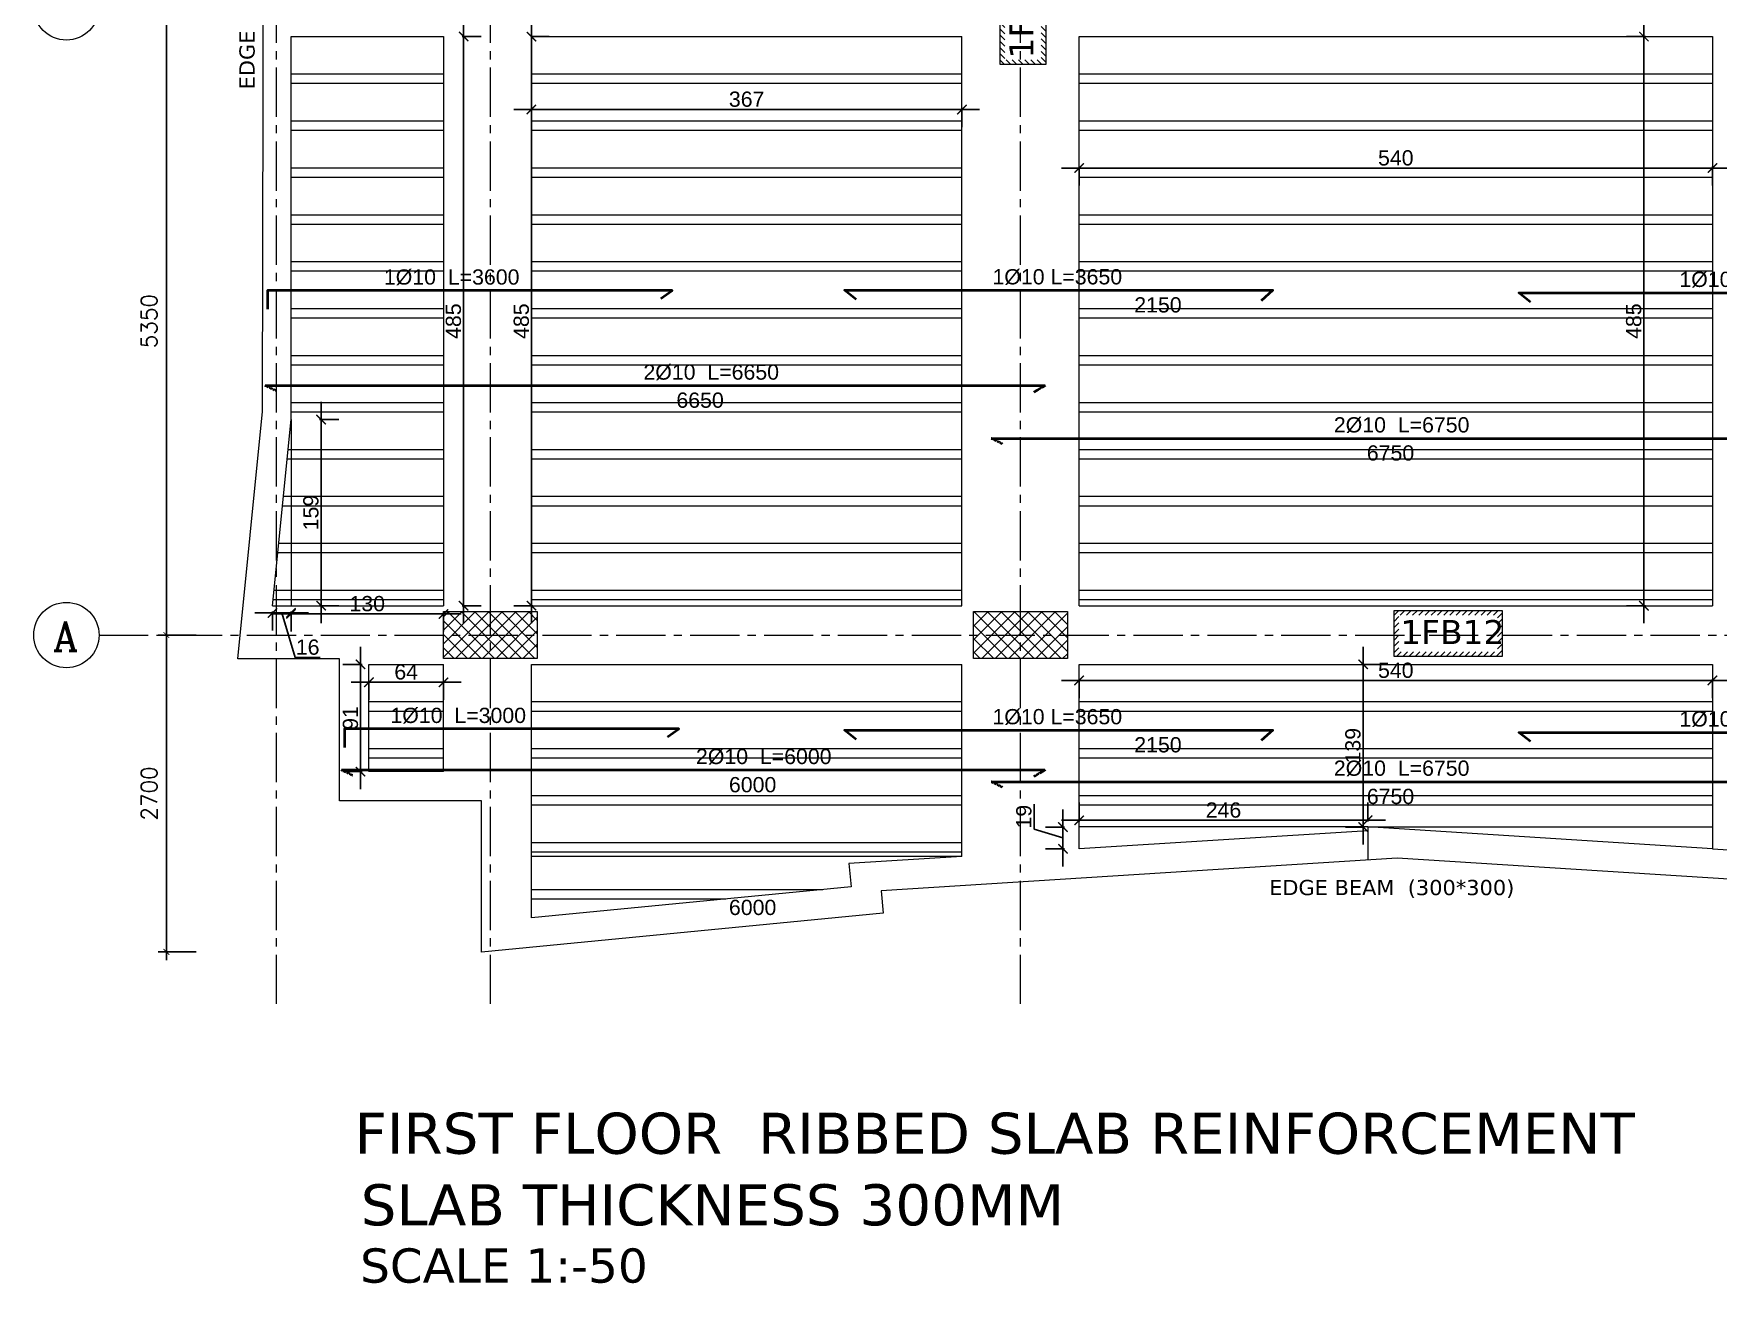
# Model space of a CAD drawing. Header units: inches. Extents: x -26151 to 62940, y -10194 to 246332.
# Drawn here: x 14487 to 15924, y 116364 to 117429 of the extents above; entities that cross this region are included whole.
import ezdxf

# ---------------------------------------------------------------- set-up
doc = ezdxf.new("R2010")
doc.units = ezdxf.units.IN
doc.header["$LTSCALE"] = 0.7
doc.header["$MEASUREMENT"] = 0
for name, pattern in [('ACAD_ISO10W100', [18, 12, -3, 0, -3]), ('CENTER2', [1.125, 0.75, -0.125, 0.125, -0.125]), ('DASHED2', [0.375, 0.25, -0.125])]:
    doc.linetypes.add(name, pattern=pattern)
doc.layers.get('0').update_dxf_attribs({"lineweight": 13})
doc.layers.get('Defpoints').update_dxf_attribs({"lineweight": 5})
for name, color, linetype, lineweight in [('axis', 254, 'ACAD_ISO10W100', 9), ('BEAM', 5, 'Continuous', 0), ('COLUMN', 4, 'Continuous', 20), ('dim', 1, 'Continuous', 25), ('hach', 9, 'Continuous', 9), ('hach 1', 254, 'Continuous', 9), ('hatch', 9, 'Continuous', 9), ('TEXT', 3, 'Continuous', 25), ('top renforcment', 7, 'Continuous', 40)]:
    doc.layers.add(name, color=color, linetype=linetype, lineweight=lineweight)
doc.styles.add('100', font='romans.shx', dxfattribs={"height": 13.5})
doc.styles.add('GENERATED_STYLE_4', font='verdanai.ttf')
doc.styles.add('romanc', font='verdana.ttf', dxfattribs={"height": 250})
doc.styles.get("Standard").update_dxf_attribs({"font": 'arial.ttf', "height": 13})
doc.dimstyles.new('abr100', dxfattribs={"dimtxt": 15, "dimasz": 5, "dimexe": 7, "dimexo": 7, "dimgap": 8, "dimtad": 1, "dimdec": 0, "dimlfac": 10, "dimzin": 4, "dimdsep": 46, "dimtxsty": '100', "dimblk": 'ARCHTICK', "dimcen": 0.09, "dimdle": 7, "dimclrd": 1, "dimclre": 8, "dimclrt": 2, "dimadec": 0, "dimazin": 1, "dimtfac": 1, "dimtdec": 0, "dimtix": 1, "dimtofl": 0, "dimtmove": 0, "dimatfit": 3, "dimldrblk": 'ARCHTICK', "dimfxl": 0, "dimtolj": 1, "dimtzin": 0, "dimlwd": -1, "dimlwe": -1, "dimarcsym": 0})
doc.dimstyles.get("Standard").update_dxf_attribs({"dimtxt": 13, "dimasz": 5, "dimexe": 0.18, "dimexo": 0.0625, "dimgap": 6, "dimtad": 1, "dimdec": 0, "dimlfac": 10, "dimzin": 0, "dimdsep": 46, "dimtxsty": 'Standard', "dimblk": 'ARCHTICK', "dimcen": 0.09, "dimse1": 1, "dimse2": 1, "dimclrd": 1, "dimclre": 7, "dimclrt": 3, "dimadec": 0, "dimazin": 0, "dimtfac": 1, "dimtdec": 0, "dimtix": 1, "dimtofl": 0, "dimtmove": 0, "dimatfit": 3, "dimldrblk": 'ARCHTICK', "dimfxl": 0, "dimtolj": 1, "dimtzin": 0, "dimarcsym": 0})
doc.dimstyles.new('STANDARD$0', dxfattribs={"dimscale": 0, "dimtxt": 50, "dimasz": 8, "dimexe": 15, "dimexo": 0.0625, "dimgap": 2, "dimtad": 1, "dimdec": 0, "dimzin": 0, "dimdsep": 46, "dimtxsty": 'Standard', "dimblk1": 'ARCHTICK', "dimblk2": 'ARCHTICK', "dimsah": 1, "dimcen": 0.09, "dimdle": 15, "dimclrd": 3, "dimclre": 3, "dimclrt": 3, "dimazin": 0, "dimtfac": 1, "dimtdec": 0, "dimtofl": 0, "dimtmove": 1, "dimatfit": 3, "dimldrblk": 'ARCHTICK', "dimfxl": 0, "dimtolj": 1, "dimtzin": 0, "dimarcsym": 0})

# ---------------------------------------------------------------- blocks, each defined once
blk = doc.blocks.new('_ArchTick')
at = {"color": 0, "linetype": 'ByBlock', "lineweight": 0, "const_width": 0.15}
blk.add_lwpolyline([(-0.5, -0.5), (0.5, 0.5)], dxfattribs=at)
blk = doc.blocks.new('*D314')
at = {"layer": 'Defpoints', "color": 0, "transparency": 16777216}
for p in [(14600.3, 116916.1), (14632.7, 116916.1), (14632.7, 116646.1)]:
    blk.add_point(p, dxfattribs=at)
at = {"layer": 'dim', "color": 8, "transparency": 16777216}
for p, q in [((14625.7, 116916.1), (14593.3, 116916.1)), ((14625.7, 116646.1), (14593.3, 116646.1))]:
    blk.add_line(p, q, dxfattribs=at)
at = {"layer": 'dim', "color": 1, "transparency": 16777216}
blk.add_line((14600.3, 116639.1), (14600.3, 116923.1), dxfattribs=at)
at = {"layer": 'dim', "color": 1, "transparency": 16777216, "xscale": 5, "yscale": 5, "zscale": 5}
for p, rotation in [((14600.3, 116916.1), 90), ((14600.3, 116646.1), 270)]:
    blk.add_blockref('_ArchTick', p, dxfattribs=dict(at, rotation=rotation))
at = {"layer": 'dim', "color": 2, "transparency": 16777216, "insert": (14585.6, 116781.1), "char_height": 13.5, "attachment_point": 5, "rotation": 90, "style": '100'}
blk.add_mtext('\\A1;2700', dxfattribs=at)
blk = doc.blocks.new('*D315')
at = {"layer": 'Defpoints', "color": 0, "transparency": 16777216}
for p in [(14600.3, 117451.1), (14617.6, 117451.1), (14632.7, 116916.1)]:
    blk.add_point(p, dxfattribs=at)
at = {"layer": 'dim', "color": 1, "transparency": 16777216}
blk.add_line((14600.3, 116909.1), (14600.3, 117458.1), dxfattribs=at)
at = {"layer": 'dim', "color": 8, "transparency": 16777216}
for p, q in [((14610.6, 117451.1), (14593.3, 117451.1)), ((14625.7, 116916.1), (14593.3, 116916.1))]:
    blk.add_line(p, q, dxfattribs=at)
at = {"layer": 'dim', "color": 1, "transparency": 16777216, "xscale": 5, "yscale": 5, "zscale": 5}
for p, rotation in [((14600.3, 117451.1), 90), ((14600.3, 116916.1), 270)]:
    blk.add_blockref('_ArchTick', p, dxfattribs=dict(at, rotation=rotation))
at = {"layer": 'dim', "color": 2, "transparency": 16777216, "insert": (14585.6, 117183.6), "char_height": 13.5, "attachment_point": 5, "rotation": 90, "style": '100'}
blk.add_mtext('\\A1;5350', dxfattribs=at)
blk = doc.blocks.new('*D397')
at = {"layer": 'Defpoints', "color": 0, "transparency": 16777216}
for p in [(14684.6, 117103.5, -19467.6), (15349.6, 117103.5, -59863), (15349.6, 117103.5)]:
    blk.add_point(p, dxfattribs=at)
at = {"layer": 'TEXT', "color": 3, "transparency": 16777216, "insert": (15055.4, 117116.2), "char_height": 13, "attachment_point": 5}
blk.add_mtext('\\A1;6650', dxfattribs=at)
blk = doc.blocks.new('*D398')
at = {"layer": 'Defpoints', "color": 0, "transparency": 16777216}
for p in [(14684.6, 117128.7), (15349.6, 117128.7, -19467.6), (15349.6, 117127)]:
    blk.add_point(p, dxfattribs=at)
at = {"layer": 'TEXT', "color": 3, "transparency": 16777216, "insert": (15064.9, 117140), "char_height": 13, "attachment_point": 5}
blk.add_mtext('\\A1;2%%C10  L=6650', dxfattribs=at)
blk = doc.blocks.new('*D399')
at = {"layer": 'Defpoints', "color": 0, "transparency": 16777216}
for p in [(15303.6, 117058.5, -19467.6), (15978.6, 117058.5, -59863), (15978.6, 117058.5)]:
    blk.add_point(p, dxfattribs=at)
at = {"layer": 'TEXT', "color": 3, "transparency": 16777216, "insert": (15644.1, 117071.2), "char_height": 13, "attachment_point": 5}
blk.add_mtext('\\A1;6750', dxfattribs=at)
blk = doc.blocks.new('*D400')
at = {"layer": 'Defpoints', "color": 0, "transparency": 16777216}
for p in [(15303.6, 117083.7), (15978.6, 117083.7, -19467.6), (15978.6, 117082)]:
    blk.add_point(p, dxfattribs=at)
at = {"layer": 'TEXT', "color": 3, "transparency": 16777216, "insert": (15653.6, 117095), "char_height": 13, "attachment_point": 5}
blk.add_mtext('\\A1;2%%C10  L=6750', dxfattribs=at)
blk = doc.blocks.new('*D403')
at = {"layer": 'Defpoints', "color": 0, "transparency": 16777216}
for p in [(15328.6, 117184.8, -26473), (15543.6, 117184.8, -40395.4), (15543.6, 117184.8)]:
    blk.add_point(p, dxfattribs=at)
at = {"layer": 'TEXT', "color": 3, "transparency": 16777216, "insert": (15445.8, 117197.4), "char_height": 13, "attachment_point": 5}
blk.add_mtext('\\A1;2150', dxfattribs=at)
blk = doc.blocks.new('*D404')
at = {"layer": 'Defpoints', "color": 0, "transparency": 16777216}
for p in [(15178.6, 117209.9), (15543.6, 117209.9), (15543.6, 117208.2)]:
    blk.add_point(p, dxfattribs=at)
at = {"layer": 'TEXT', "color": 3, "transparency": 16777216, "insert": (15360, 117221.2), "char_height": 13, "attachment_point": 5}
blk.add_mtext('\\A1;1%%C10 L=3650', dxfattribs=at)
blk = doc.blocks.new('*D406')
at = {"layer": 'Defpoints', "color": 0, "transparency": 16777216}
for p in [(15753.6, 117207.7), (16118.6, 117207.7), (16118.6, 117206)]:
    blk.add_point(p, dxfattribs=at)
at = {"layer": 'TEXT', "color": 3, "transparency": 16777216, "insert": (15945.7, 117219), "char_height": 13, "attachment_point": 5}
blk.add_mtext('\\A1;1%%C10 L=3650', dxfattribs=at)
blk = doc.blocks.new('*D407')
at = {"layer": 'Defpoints', "color": 0, "transparency": 16777216}
for p in [(14671.6, 117209.7), (14671.6, 117208), (15031.6, 117209.7, 13009.9)]:
    blk.add_point(p, dxfattribs=at)
at = {"layer": 'TEXT', "color": 3, "transparency": 16777216, "insert": (14843.6, 117221), "char_height": 13, "attachment_point": 5}
blk.add_mtext('\\A1;1%%C10  L=3600', dxfattribs=at)
blk = doc.blocks.new('*D326')
at = {"layer": 'Defpoints', "color": 0, "transparency": 16777216}
for p in [(15303.6, 116765.9, -19467.6), (15978.6, 116765.9, -59863), (15978.6, 116765.9)]:
    blk.add_point(p, dxfattribs=at)
at = {"layer": 'TEXT', "color": 3, "transparency": 16777216, "insert": (15644.1, 116778.5), "char_height": 13, "attachment_point": 5}
blk.add_mtext('\\A1;6750', dxfattribs=at)
blk = doc.blocks.new('*D327')
at = {"layer": 'Defpoints', "color": 0, "transparency": 16777216}
for p in [(15303.6, 116791.1), (15978.6, 116791.1, -19467.6), (15978.6, 116789.4)]:
    blk.add_point(p, dxfattribs=at)
at = {"layer": 'TEXT', "color": 3, "transparency": 16777216, "insert": (15653.6, 116802.4), "char_height": 13, "attachment_point": 5}
blk.add_mtext('\\A1;2%%C10  L=6750', dxfattribs=at)
blk = doc.blocks.new('*D409')
at = {"layer": 'Defpoints', "color": 0, "transparency": 16777216}
for p in [(15328.6, 116809.9, -26473), (15543.6, 116809.9, -40395.4), (15543.6, 116809.9)]:
    blk.add_point(p, dxfattribs=at)
at = {"layer": 'TEXT', "color": 3, "transparency": 16777216, "insert": (15445.8, 116822.5), "char_height": 13, "attachment_point": 5}
blk.add_mtext('\\A1;2150', dxfattribs=at)
blk = doc.blocks.new('*D410')
at = {"layer": 'Defpoints', "color": 0, "transparency": 16777216}
for p in [(15178.6, 116835), (15543.6, 116835), (15543.6, 116833.3)]:
    blk.add_point(p, dxfattribs=at)
at = {"layer": 'TEXT', "color": 3, "transparency": 16777216, "insert": (15360, 116846.3), "char_height": 13, "attachment_point": 5}
blk.add_mtext('\\A1;1%%C10 L=3650', dxfattribs=at)
blk = doc.blocks.new('*D412')
at = {"layer": 'Defpoints', "color": 0, "transparency": 16777216}
for p in [(15753.6, 116833.1), (16118.6, 116833.1), (16118.6, 116831.4)]:
    blk.add_point(p, dxfattribs=at)
at = {"layer": 'TEXT', "color": 3, "transparency": 16777216, "insert": (15945.7, 116844.4), "char_height": 13, "attachment_point": 5}
blk.add_mtext('\\A1;1%%C10 L=3650', dxfattribs=at)
blk = doc.blocks.new('*D416')
at = {"layer": 'Defpoints', "color": 0, "transparency": 16777216}
for p in [(14737.2, 116836.1), (14737.2, 116834.4), (15037.2, 116836.1, 13009.9)]:
    blk.add_point(p, dxfattribs=at)
at = {"layer": 'TEXT', "color": 3, "transparency": 16777216, "insert": (14849.2, 116847.4), "char_height": 13, "attachment_point": 5}
blk.add_mtext('\\A1;1%%C10  L=3000', dxfattribs=at)
blk = doc.blocks.new('*D417')
at = {"layer": 'Defpoints', "color": 0, "transparency": 16777216}
for p in [(14749.6, 116775.9, -19467.6), (15349.6, 116775.9, -59863), (15349.6, 116775.9)]:
    blk.add_point(p, dxfattribs=at)
at = {"layer": 'TEXT', "color": 3, "transparency": 16777216, "insert": (15100.2, 116788.5), "char_height": 13, "attachment_point": 5}
blk.add_mtext('\\A1;6000', dxfattribs=at)
blk = doc.blocks.new('*D418')
at = {"layer": 'Defpoints', "color": 0, "transparency": 16777216}
for p in [(14749.6, 116801.1), (15349.6, 116801.1, -19467.6), (15349.6, 116799.4)]:
    blk.add_point(p, dxfattribs=at)
at = {"layer": 'TEXT', "color": 3, "transparency": 16777216, "insert": (15109.7, 116812.4), "char_height": 13, "attachment_point": 5}
blk.add_mtext('\\A1;2%%C10  L=6000', dxfattribs=at)
blk = doc.blocks.new('*D2239')
at = {"layer": 'Defpoints', "color": 0, "transparency": 16777216}
for p in [(14911.6, 117426.1), (14911.6, 116941.1), (15278.6, 116941.1)]:
    blk.add_point(p, dxfattribs=at)
at = {"layer": 'hach', "color": 3, "lineweight": -2, "transparency": 16777216}
for p, q in [((14911.6, 117441.1), (14911.6, 116926.1)), ((14911.6, 117426.1), (14926.6, 117426.1)), ((14912.9, 116941.1), (14896.6, 116941.1))]:
    blk.add_line(p, q, dxfattribs=at)
at = {"layer": 'hach', "color": 3, "lineweight": -2, "transparency": 16777216, "xscale": 8, "yscale": 8, "zscale": 8}
for p, rotation in [((14911.6, 117426.1), 90), ((14911.6, 116941.1), 270)]:
    blk.add_blockref('_ArchTick', p, dxfattribs=dict(at, rotation=rotation))
at = {"layer": 'hach', "color": 3, "transparency": 16777216, "insert": (14903, 117183.6), "char_height": 13, "attachment_point": 5, "rotation": 90}
blk.add_mtext('\\A1;485', dxfattribs=at)
blk = doc.blocks.new('*D2240')
at = {"layer": 'Defpoints', "color": 0, "transparency": 16777216}
for p in [(15918.6, 117426.1), (15860.2, 116941.1), (15918.6, 116941.1)]:
    blk.add_point(p, dxfattribs=at)
at = {"layer": 'hach', "color": 3, "lineweight": -2, "transparency": 16777216}
for p, q in [((15860.2, 117441.1), (15860.2, 116926.1)), ((15861.4, 117426.1), (15845.2, 117426.1)), ((15861.4, 116941.1), (15845.2, 116941.1))]:
    blk.add_line(p, q, dxfattribs=at)
at = {"layer": 'hach', "color": 3, "lineweight": -2, "transparency": 16777216, "xscale": 8, "yscale": 8, "zscale": 8}
for p, rotation in [((15860.2, 117426.1), 90), ((15860.2, 116941.1), 270)]:
    blk.add_blockref('_ArchTick', p, dxfattribs=dict(at, rotation=rotation))
at = {"layer": 'hach', "color": 3, "transparency": 16777216, "insert": (15851.5, 117183.6), "char_height": 13, "attachment_point": 5, "rotation": 90}
blk.add_mtext('\\A1;485', dxfattribs=at)
blk = doc.blocks.new('*D2241')
at = {"layer": 'Defpoints', "color": 0, "transparency": 16777216}
for p in [(15378.6, 117426.1), (15918.6, 117426.1), (15918.6, 117314.1)]:
    blk.add_point(p, dxfattribs=at)
at = {"layer": 'hach', "color": 3, "lineweight": -2, "transparency": 16777216}
for p, q in [((15363.6, 117314.1), (15933.6, 117314.1)), ((15378.6, 117315.3), (15378.6, 117299.1)), ((15918.6, 117315.3), (15918.6, 117299.1))]:
    blk.add_line(p, q, dxfattribs=at)
at = {"layer": 'hach', "color": 3, "lineweight": -2, "transparency": 16777216, "xscale": 8, "yscale": 8, "zscale": 8, "rotation": 180}
blk.add_blockref('_ArchTick', (15378.6, 117314.1), dxfattribs=at)
at = {"layer": 'hach', "color": 3, "lineweight": -2, "transparency": 16777216, "xscale": 8, "yscale": 8, "zscale": 8}
blk.add_blockref('_ArchTick', (15918.6, 117314.1), dxfattribs=at)
at = {"layer": 'hach', "color": 3, "transparency": 16777216, "insert": (15648.6, 117322.7), "char_height": 13, "attachment_point": 5}
blk.add_mtext('\\A1;540', dxfattribs=at)
blk = doc.blocks.new('*D2267')
at = {"color": 3, "lineweight": -2, "transparency": 16777216}
for p, q in [((14675.8, 116935), (14721.6, 116935)), ((14690.8, 116936.2), (14690.8, 116920)), ((14698.7, 116935), (14710.1, 116897.1)), ((14706.6, 116936.2), (14706.6, 116920)), ((14710.1, 116897.1), (14731.5, 116897.1))]:
    blk.add_line(p, q, dxfattribs=at)
at = {"layer": 'Defpoints', "color": 0, "transparency": 16777216}
for p in [(14690.8, 116941.1), (14706.6, 116941.1), (14706.6, 116935)]:
    blk.add_point(p, dxfattribs=at)
at = {"color": 3, "lineweight": -2, "transparency": 16777216, "xscale": 8, "yscale": 8, "zscale": 8, "rotation": 180}
blk.add_blockref('_ArchTick', (14690.8, 116935), dxfattribs=at)
at = {"color": 3, "lineweight": -2, "transparency": 16777216, "xscale": 8, "yscale": 8, "zscale": 8}
blk.add_blockref('_ArchTick', (14706.6, 116935), dxfattribs=at)
at = {"color": 3, "transparency": 16777216, "insert": (14720.8, 116905.7), "char_height": 13, "attachment_point": 5}
blk.add_mtext('\\A1;16', dxfattribs=at)
blk = doc.blocks.new('*D2268')
at = {"color": 3, "lineweight": -2, "transparency": 16777216}
for p, q in [((14691.6, 116934.1), (14851.6, 116934.1)), ((14706.6, 116935.4), (14706.6, 116919.1)), ((14836.6, 116935.4), (14836.6, 116919.1))]:
    blk.add_line(p, q, dxfattribs=at)
at = {"layer": 'Defpoints', "color": 0, "transparency": 16777216}
for p in [(14706.6, 116941.1), (14836.6, 116941.1), (14836.6, 116934.1)]:
    blk.add_point(p, dxfattribs=at)
at = {"color": 3, "lineweight": -2, "transparency": 16777216, "xscale": 8, "yscale": 8, "zscale": 8, "rotation": 180}
blk.add_blockref('_ArchTick', (14706.6, 116934.1), dxfattribs=at)
at = {"color": 3, "lineweight": -2, "transparency": 16777216, "xscale": 8, "yscale": 8, "zscale": 8}
blk.add_blockref('_ArchTick', (14836.6, 116934.1), dxfattribs=at)
at = {"color": 3, "transparency": 16777216, "insert": (14771.6, 116942.8), "char_height": 13, "attachment_point": 5}
blk.add_mtext('\\A1;130', dxfattribs=at)
blk = doc.blocks.new('*D2269')
at = {"color": 3, "lineweight": -2, "transparency": 16777216}
for p, q in [((14758, 116875.9), (14851.6, 116875.9)), ((14773, 116877.2), (14773, 116860.9)), ((14836.6, 116877.2), (14836.6, 116860.9))]:
    blk.add_line(p, q, dxfattribs=at)
at = {"layer": 'Defpoints', "color": 0, "transparency": 16777216}
for p in [(14773, 116891.1), (14836.6, 116891.1), (14836.6, 116875.9)]:
    blk.add_point(p, dxfattribs=at)
at = {"color": 3, "lineweight": -2, "transparency": 16777216, "xscale": 8, "yscale": 8, "zscale": 8, "rotation": 180}
blk.add_blockref('_ArchTick', (14773, 116875.9), dxfattribs=at)
at = {"color": 3, "lineweight": -2, "transparency": 16777216, "xscale": 8, "yscale": 8, "zscale": 8}
blk.add_blockref('_ArchTick', (14836.6, 116875.9), dxfattribs=at)
at = {"color": 3, "transparency": 16777216, "insert": (14804.8, 116884.6), "char_height": 13, "attachment_point": 5}
blk.add_mtext('\\A1;64', dxfattribs=at)
blk = doc.blocks.new('*D2270')
at = {"color": 3, "lineweight": -2, "transparency": 16777216}
for p, q in [((14765.9, 116784.7), (14765.9, 116906.1)), ((14767.2, 116891.1), (14750.9, 116891.1)), ((14767.2, 116799.7), (14750.9, 116799.7))]:
    blk.add_line(p, q, dxfattribs=at)
at = {"layer": 'Defpoints', "color": 0, "transparency": 16777216}
for p in [(14765.9, 116891.1), (14773, 116891.1), (14773, 116799.7)]:
    blk.add_point(p, dxfattribs=at)
at = {"color": 3, "lineweight": -2, "transparency": 16777216, "xscale": 8, "yscale": 8, "zscale": 8}
for p, rotation in [((14765.9, 116891.1), 90), ((14765.9, 116799.7), 270)]:
    blk.add_blockref('_ArchTick', p, dxfattribs=dict(at, rotation=rotation))
at = {"color": 3, "transparency": 16777216, "insert": (14757.3, 116845.4), "char_height": 13, "attachment_point": 5, "rotation": 90}
blk.add_mtext('\\A1;91', dxfattribs=at)
blk = doc.blocks.new('*D2271')
at = {"layer": 'Defpoints', "color": 0, "transparency": 16777216}
for p in [(14749.6, 116671.3, -19467.6), (15349.6, 116671.3, -59863), (15349.6, 116671.3)]:
    blk.add_point(p, dxfattribs=at)
at = {"layer": 'TEXT', "color": 3, "transparency": 16777216, "insert": (15100.2, 116683.9), "char_height": 13, "attachment_point": 5}
blk.add_mtext('\\A1;6000', dxfattribs=at)
blk = doc.blocks.new('*D2288')
at = {"color": 3, "lineweight": -2, "transparency": 16777216}
for p, q in [((14853.8, 117441.1), (14853.8, 116926.1)), ((14852.5, 117426.1), (14868.8, 117426.1)), ((14852.5, 116941.1), (14868.8, 116941.1))]:
    blk.add_line(p, q, dxfattribs=at)
at = {"layer": 'Defpoints', "color": 0, "transparency": 16777216}
for p in [(14706.6, 117426.1), (14836.6, 116941.1), (14853.8, 116941.1)]:
    blk.add_point(p, dxfattribs=at)
at = {"color": 3, "lineweight": -2, "transparency": 16777216, "xscale": 8, "yscale": 8, "zscale": 8}
for p, rotation in [((14853.8, 117426.1), 90), ((14853.8, 116941.1), 270)]:
    blk.add_blockref('_ArchTick', p, dxfattribs=dict(at, rotation=rotation))
at = {"color": 3, "transparency": 16777216, "insert": (14845.1, 117183.6), "char_height": 13, "attachment_point": 5, "rotation": 90}
blk.add_mtext('\\A1;485', dxfattribs=at)
blk = doc.blocks.new('*D2289')
at = {"color": 3, "lineweight": -2, "transparency": 16777216}
for p, q in [((14732.3, 117114.8), (14732.3, 116926.1)), ((14731, 117099.8), (14747.3, 117099.8)), ((14731, 116941.1), (14747.3, 116941.1))]:
    blk.add_line(p, q, dxfattribs=at)
at = {"layer": 'Defpoints', "color": 0, "transparency": 16777216}
for p in [(14706.6, 117099.8), (14706.6, 116941.1), (14732.3, 116941.1)]:
    blk.add_point(p, dxfattribs=at)
at = {"color": 3, "lineweight": -2, "transparency": 16777216, "xscale": 8, "yscale": 8, "zscale": 8}
for p, rotation in [((14732.3, 117099.8), 90), ((14732.3, 116941.1), 270)]:
    blk.add_blockref('_ArchTick', p, dxfattribs=dict(at, rotation=rotation))
at = {"color": 3, "transparency": 16777216, "insert": (14723.6, 117020.5), "char_height": 13, "attachment_point": 5, "rotation": 90}
blk.add_mtext('\\A1;159', dxfattribs=at)
blk = doc.blocks.new('*D2290')
at = {"color": 3, "lineweight": -2, "transparency": 16777216}
for p, q in [((15363.6, 116877.4), (15933.6, 116877.4)), ((15378.6, 116878.6), (15378.6, 116862.4)), ((15918.6, 116878.6), (15918.6, 116862.4))]:
    blk.add_line(p, q, dxfattribs=at)
at = {"layer": 'Defpoints', "color": 0, "transparency": 16777216}
for p in [(15378.6, 116891.1), (15918.6, 116891.1), (15918.6, 116877.4)]:
    blk.add_point(p, dxfattribs=at)
at = {"color": 3, "lineweight": -2, "transparency": 16777216, "xscale": 8, "yscale": 8, "zscale": 8, "rotation": 180}
blk.add_blockref('_ArchTick', (15378.6, 116877.4), dxfattribs=at)
at = {"color": 3, "lineweight": -2, "transparency": 16777216, "xscale": 8, "yscale": 8, "zscale": 8}
blk.add_blockref('_ArchTick', (15918.6, 116877.4), dxfattribs=at)
at = {"color": 3, "transparency": 16777216, "insert": (15648.6, 116886), "char_height": 13, "attachment_point": 5}
blk.add_mtext('\\A1;540', dxfattribs=at)
blk = doc.blocks.new('*D2291')
at = {"color": 3, "lineweight": -2, "transparency": 16777216}
for p, q in [((15620.7, 116906.1), (15620.7, 116737.5)), ((15619.5, 116891.1), (15635.7, 116891.1)), ((15622, 116752.5), (15605.7, 116752.5))]:
    blk.add_line(p, q, dxfattribs=at)
at = {"layer": 'Defpoints', "color": 0, "transparency": 16777216}
for p in [(15378.6, 116891.1), (15620.7, 116752.5), (15624.7, 116752.5)]:
    blk.add_point(p, dxfattribs=at)
at = {"color": 3, "lineweight": -2, "transparency": 16777216, "xscale": 8, "yscale": 8, "zscale": 8}
for p, rotation in [((15620.7, 116891.1), 90), ((15620.7, 116752.5), 270)]:
    blk.add_blockref('_ArchTick', p, dxfattribs=dict(at, rotation=rotation))
at = {"color": 3, "transparency": 16777216, "insert": (15612.1, 116821.8), "char_height": 13, "attachment_point": 5, "rotation": 90}
blk.add_mtext('\\A1;139', dxfattribs=at)
blk = doc.blocks.new('*D2292')
at = {"color": 3, "lineweight": -2, "transparency": 16777216}
for p, q in [((15340.2, 116750.6), (15340.2, 116772)), ((15364.8, 116767.5), (15364.8, 116718.9)), ((15366, 116752.5), (15349.8, 116752.5)), ((15364.8, 116743.2), (15340.2, 116750.6)), ((15366, 116733.9), (15349.8, 116733.9))]:
    blk.add_line(p, q, dxfattribs=at)
at = {"layer": 'Defpoints', "color": 0, "transparency": 16777216}
for p in [(15378.6, 116752.5), (15364.8, 116733.9), (15379.8, 116733.9)]:
    blk.add_point(p, dxfattribs=at)
at = {"color": 3, "lineweight": -2, "transparency": 16777216, "xscale": 8, "yscale": 8, "zscale": 8}
for p, rotation in [((15364.8, 116752.5), 90), ((15364.8, 116733.9), 270)]:
    blk.add_blockref('_ArchTick', p, dxfattribs=dict(at, rotation=rotation))
at = {"color": 3, "transparency": 16777216, "insert": (15331.5, 116761.3), "char_height": 13, "attachment_point": 5, "rotation": 90}
blk.add_mtext('\\A1;19', dxfattribs=at)
blk = doc.blocks.new('*D2293')
at = {"color": 3, "lineweight": -2, "transparency": 16777216}
for p, q in [((15378.6, 116757.1), (15378.6, 116773.3)), ((15624.7, 116757.1), (15624.7, 116773.3)), ((15363.6, 116758.3), (15639.7, 116758.3))]:
    blk.add_line(p, q, dxfattribs=at)
at = {"layer": 'Defpoints', "color": 0, "transparency": 16777216}
for p in [(15378.6, 116752.5), (15624.7, 116758.3), (15624.7, 116752.5)]:
    blk.add_point(p, dxfattribs=at)
at = {"color": 3, "lineweight": -2, "transparency": 16777216, "xscale": 8, "yscale": 8, "zscale": 8, "rotation": 180}
blk.add_blockref('_ArchTick', (15378.6, 116758.3), dxfattribs=at)
at = {"color": 3, "lineweight": -2, "transparency": 16777216, "xscale": 8, "yscale": 8, "zscale": 8}
blk.add_blockref('_ArchTick', (15624.7, 116758.3), dxfattribs=at)
at = {"color": 3, "transparency": 16777216, "insert": (15501.7, 116766.9), "char_height": 13, "attachment_point": 5}
blk.add_mtext('\\A1;246', dxfattribs=at)
blk = doc.blocks.new('*D2323')
at = {"color": 3, "lineweight": -2, "transparency": 16777216}
for p, q in [((14896.6, 117364), (15293.6, 117364)), ((14911.6, 117365.3), (14911.6, 117349)), ((15278.6, 117365.3), (15278.6, 117349))]:
    blk.add_line(p, q, dxfattribs=at)
at = {"layer": 'Defpoints', "color": 0, "transparency": 16777216}
for p in [(14911.6, 117426.1), (15278.6, 117426.1), (15278.6, 117364)]:
    blk.add_point(p, dxfattribs=at)
at = {"color": 3, "lineweight": -2, "transparency": 16777216, "xscale": 8, "yscale": 8, "zscale": 8, "rotation": 180}
blk.add_blockref('_ArchTick', (14911.6, 117364), dxfattribs=at)
at = {"color": 3, "lineweight": -2, "transparency": 16777216, "xscale": 8, "yscale": 8, "zscale": 8}
blk.add_blockref('_ArchTick', (15278.6, 117364), dxfattribs=at)
at = {"color": 3, "transparency": 16777216, "insert": (15095.1, 117372.7), "char_height": 13, "attachment_point": 5}
blk.add_mtext('\\A1;367', dxfattribs=at)

msp = doc.modelspace()

# ---------------------------------------------------------------- hatches: boundary and pattern name
at = {"layer": 'hach 1', "linetype": 'ByBlock'}
h = msp.add_hatch(dxfattribs=at)
h.set_pattern_fill('ANSI31', color=256, scale=30, angle=90, style=0)
h.set_pattern_definition([(135, (134989.3443, 129859.6426), (-2.65165043, -2.65165043), [])])
h.paths.add_polyline_path([(15311.18, 117494.19), (15311.18, 117402.25), (15350.18, 117402.25), (15350.18, 117494.19)])
h.paths.add_polyline_path([(15315.18, 117490.19), (15346.18, 117490.19), (15346.18, 117406.25), (15315.18, 117406.25)], flags=16)
h = msp.add_hatch(dxfattribs=at)
h.set_pattern_fill('ANSI31', color=256, scale=30, style=0)
h.set_pattern_definition([(45, (28104.641, -2741.26), (-2.65165043, 2.65165043), [])])
h.paths.add_polyline_path([(15739.19, 116936.91), (15647.24, 116936.91), (15647.24, 116897.91), (15739.19, 116897.91)])
h.paths.add_polyline_path([(15735.19, 116932.91), (15735.19, 116901.91), (15651.24, 116901.91), (15651.24, 116932.91)], flags=16)
at = {"layer": 'hatch', "ltscale": 0.5}
h = msp.add_hatch(dxfattribs=at)
h.set_pattern_fill('NET', color=256, scale=65, angle=45, style=0)
h.set_pattern_definition([(45, (-447243.579, -142697.6286), (-5.7452426, 5.7452426), []), (135, (-447243.579, -142697.6286), (-5.7452426, -5.7452426), [])])
h.paths.add_polyline_path([(14836.61, 116936.08), (14916.61, 116936.08), (14916.61, 116896.08), (14836.61, 116896.08)])
h = msp.add_hatch(dxfattribs=at)
h.set_pattern_fill('NET', color=256, scale=65, angle=45, style=0)
h.set_pattern_definition([(45, (-447231.579, -142697.6286), (-5.7452426, 5.7452426), []), (135, (-447231.579, -142697.6286), (-5.7452426, -5.7452426), [])])
h.paths.add_polyline_path([(15288.61, 116936.08), (15368.61, 116936.08), (15368.61, 116896.08), (15288.61, 116896.08)])

# ---------------------------------------------------------------- linework, layer by layer
at = {"color": 5}
for p, q in [((14706.61, 117099.84), (14706.61, 116941.08)), ((15624.74, 116752.54), (15378.61, 116752.54)), ((15624.74, 116752.54), (15918.61, 116752.54)), ((15624.74, 116749.38), (15624.74, 116724.33)), ((15278.61, 116727.46), (14911.61, 116727.46)), ((15918.61, 116733.8), (16018.61, 116727.68))]:
    msp.add_line(p, q, dxfattribs=at)
at = {"lineweight": 20}
for centre in [(14515.06, 117451.08), (14515.06, 116916.08)]:
    msp.add_ellipse(centre, major_axis=(-0.02, 27.86), ratio=1, start_param=4.7118466, end_param=10.9950319, dxfattribs=at)
at = {"layer": 'axis', "linetype": 'CENTER2', "ltscale": 80}
for p, q in [((14694.11, 116601.69), (14694.11, 119991.98)), ((14876.61, 116601.69), (14876.61, 119991.98)), ((15328.61, 116601.69), (15328.61, 119991.98)), ((14542.92, 116916.08), (16724.22, 116916.08))]:
    msp.add_line(p, q, dxfattribs=at)
at = {"layer": 'BEAM', "linetype": 'Continuous'}
for p, q in [((14706.61, 117426.08), (14836.61, 117426.08)), ((14706.61, 117099.84), (14706.61, 117426.08)), ((14836.61, 117426.08), (14836.61, 116941.08)), ((14911.61, 117426.08), (15278.61, 117426.08)), ((14911.61, 117426.08), (14911.61, 116941.08)), ((15278.61, 116941.08), (15278.61, 117426.08)), ((15378.61, 117426.08), (15918.61, 117426.08)), ((15378.61, 116941.08), (15378.61, 117426.08)), ((15918.61, 117426.08), (15918.61, 116941.08)), ((14690.82, 116941.08), (14836.61, 116941.08)), ((14911.61, 116941.08), (15278.61, 116941.08)), ((15378.61, 116941.08), (15918.61, 116941.08)), ((14773.04, 116891.08), (14836.61, 116891.08)), ((14836.61, 116799.7), (14836.61, 116891.08)), ((14911.61, 116675), (14911.61, 116891.08)), ((14911.61, 116891.08), (15278.61, 116891.08)), ((15278.61, 116727.46), (15278.61, 116891.08)), ((15378.61, 116891.08), (15918.61, 116891.08)), ((15378.61, 116733.8), (15378.61, 116891.08)), ((15918.61, 116891.08), (15918.61, 116733.99))]:
    msp.add_line(p, q, dxfattribs=at)
for points in [[(16545.38, 118672.71), (16545.38, 117953.78), (16571.11, 117331.75), (16595.01, 117330.93), (16638.29, 116895.76), (16551.44, 116895.76), (16551.44, 116774.7), (16430.38, 116774.7), (16430.38, 116645.76), (16089.74, 116678.77), (16089.74, 116698.14), (15649.74, 116725.91), (15209.74, 116698.05), (15211.59, 116678.98), (14869.1, 116645.76), (14869.1, 116774.7), (14748.04, 116774.7), (14748.04, 116895.76), (14661.2, 116895.85), (14682.15, 117106.5), (14684.67, 118196.64), (14641.67, 118196.64), (14641.67, 118616.34)], [(14690.82, 116941.08), (14706.61, 117099.84)], [(14836.61, 116799.7), (14773.04, 116799.7), (14773.04, 116891.08)], [(15918.61, 116733.99), (15624.74, 116752.54), (15624.74, 116749.38), (15378.61, 116733.8)], [(15278.61, 116727.46), (15182.36, 116721.37), (15184.3, 116701.45), (14911.61, 116675)]]:
    msp.add_lwpolyline(points, dxfattribs=at)
at = {"layer": 'COLUMN'}
for points in [[(14836.61, 116936.08), (14916.61, 116936.08), (14916.61, 116896.08), (14836.61, 116896.08)], [(14836.61, 116936.08), (14916.61, 116936.08), (14916.61, 116896.08), (14836.61, 116896.08)], [(15288.61, 116936.08), (15368.61, 116936.08), (15368.61, 116896.08), (15288.61, 116896.08)]]:
    msp.add_lwpolyline(points, close=True, dxfattribs=at)
at = {"layer": 'hach', "linetype": 'ByBlock'}
for p, q in [((14836.61, 117394.08), (14706.61, 117394.08)), ((14836.61, 117386.08), (14706.61, 117386.08)), ((15278.61, 117394.08), (14911.61, 117394.08)), ((15278.61, 117386.08), (14911.61, 117386.08)), ((15918.61, 117394.08), (15378.61, 117394.08)), ((15918.61, 117386.08), (15378.61, 117386.08)), ((14836.61, 117354.08), (14706.61, 117354.08)), ((15278.61, 117354.08), (14911.61, 117354.08)), ((15918.61, 117354.08), (15378.61, 117354.08)), ((14836.61, 117346.08), (14706.61, 117346.08)), ((15278.61, 117346.08), (14911.61, 117346.08)), ((15918.61, 117346.08), (15378.61, 117346.08)), ((14836.61, 117314.08), (14706.61, 117314.08)), ((15278.61, 117314.08), (14911.61, 117314.08)), ((15918.61, 117314.08), (15378.61, 117314.08)), ((14836.61, 117306.08), (14706.61, 117306.08)), ((15278.61, 117306.08), (14911.61, 117306.08)), ((15918.61, 117306.08), (15378.61, 117306.08)), ((14836.61, 117274.08), (14706.61, 117274.08)), ((15278.61, 117274.08), (14911.61, 117274.08)), ((15918.61, 117274.08), (15378.61, 117274.08)), ((14836.61, 117266.08), (14706.61, 117266.08)), ((15278.61, 117266.08), (14911.61, 117266.08)), ((15918.61, 117266.08), (15378.61, 117266.08)), ((14836.61, 117234.08), (14706.61, 117234.08)), ((14836.61, 117226.08), (14706.61, 117226.08)), ((15278.61, 117234.08), (14911.61, 117234.08)), ((15278.61, 117226.08), (14911.61, 117226.08)), ((15918.61, 117234.08), (15378.61, 117234.08)), ((15918.61, 117226.08), (15378.61, 117226.08)), ((14836.61, 117194.08), (14706.61, 117194.08)), ((14836.61, 117186.08), (14706.61, 117186.08)), ((15278.61, 117194.08), (14911.61, 117194.08)), ((15278.61, 117186.08), (14911.61, 117186.08)), ((15918.61, 117194.08), (15378.61, 117194.08)), ((15918.61, 117186.08), (15378.61, 117186.08)), ((14836.61, 117154.08), (14706.61, 117154.08)), ((15278.61, 117154.08), (14911.61, 117154.08)), ((15918.61, 117154.08), (15378.61, 117154.08)), ((14836.61, 117146.08), (14706.61, 117146.08)), ((15278.61, 117146.08), (14911.61, 117146.08)), ((15918.61, 117146.08), (15378.61, 117146.08)), ((14836.61, 117114.08), (14706.61, 117114.08)), ((15278.61, 117114.08), (14911.61, 117114.08)), ((15918.61, 117114.08), (15378.61, 117114.08)), ((14836.61, 117106.08), (14706.61, 117106.08)), ((15278.61, 117106.08), (14911.61, 117106.08)), ((15918.61, 117106.08), (15378.61, 117106.08)), ((14836.61, 117074.08), (14704.05, 117074.08)), ((15278.61, 117074.08), (14911.61, 117074.08)), ((15918.61, 117074.08), (15378.61, 117074.08)), ((14836.61, 117066.08), (14703.26, 117066.08)), ((15278.61, 117066.08), (14911.61, 117066.08)), ((15918.61, 117066.08), (15378.61, 117066.08)), ((14836.61, 117026.08), (14699.28, 117026.08)), ((14836.61, 117034.08), (14700.07, 117034.08)), ((15278.61, 117034.08), (14911.61, 117034.08)), ((15278.61, 117026.08), (14911.61, 117026.08)), ((15918.61, 117034.08), (15378.61, 117034.08)), ((15918.61, 117026.08), (15378.61, 117026.08)), ((14836.61, 116986.08), (14695.3, 116986.08)), ((14836.61, 116994.08), (14696.1, 116994.08)), ((15278.61, 116994.08), (14911.61, 116994.08)), ((15278.61, 116986.08), (14911.61, 116986.08)), ((15918.61, 116994.08), (15378.61, 116994.08)), ((15918.61, 116986.08), (15378.61, 116986.08)), ((14836.61, 116954.08), (14692.12, 116954.08)), ((15278.61, 116954.08), (14911.61, 116954.08)), ((15918.61, 116954.08), (15378.61, 116954.08)), ((14836.61, 116946.08), (14691.32, 116946.08)), ((15278.61, 116946.08), (14911.61, 116946.08)), ((15918.61, 116946.08), (15378.61, 116946.08)), ((14836.61, 116859.08), (14773.04, 116859.08)), ((15278.61, 116859.08), (14911.61, 116859.08)), ((15918.61, 116859.08), (15378.61, 116859.08)), ((14836.61, 116851.08), (14773.04, 116851.08)), ((15278.61, 116851.08), (14911.61, 116851.08)), ((15918.61, 116851.08), (15378.61, 116851.08)), ((14836.61, 116819.08), (14773.04, 116819.08)), ((14836.61, 116811.08), (14773.04, 116811.08)), ((15278.61, 116819.08), (14911.61, 116819.08)), ((15278.61, 116811.08), (14911.61, 116811.08)), ((15918.61, 116819.08), (15378.61, 116819.08)), ((15918.61, 116811.08), (15378.61, 116811.08)), ((15278.61, 116779.08), (14911.61, 116779.08)), ((15278.61, 116771.08), (14911.61, 116771.08)), ((15918.61, 116779.08), (15378.61, 116779.08)), ((15918.61, 116771.08), (15378.61, 116771.08)), ((15278.61, 116739.08), (14911.61, 116739.08)), ((15278.61, 116731.08), (14911.61, 116731.08)), ((15159.93, 116699.08), (14911.61, 116699.08)), ((15077.44, 116691.08), (14911.61, 116691.08))]:
    msp.add_line(p, q, dxfattribs=at)
at = {"layer": 'hach 1', "linetype": 'ByBlock'}
for points in [[(15311.18, 117402.25), (15311.18, 117494.19), (15350.18, 117494.19), (15350.18, 117402.25)], [(15647.24, 116936.91), (15739.19, 116936.91), (15739.19, 116897.91), (15647.24, 116897.91)]]:
    msp.add_lwpolyline(points, close=True, dxfattribs=at)
at = {"layer": 'top renforcment', "color": 3, "elevation": -13009.85}
for points in [[(15021.87, 117202.93), (15031.62, 117209.73), (14686.58, 117209.73), (14686.58, 117193.94)], [(15188.36, 117202.08), (15178.62, 117209.95), (15543.62, 117209.95), (15533.87, 117201.07)], [(15763.36, 117199.87), (15753.62, 117207.74), (16118.62, 117207.74), (16108.87, 117198.85)], [(15027.48, 116829.29), (15037.22, 116836.09), (14752.19, 116836.09), (14752.19, 116820.3)], [(15188.36, 116827.2), (15178.62, 116835.06), (15543.62, 116835.06), (15533.87, 116826.18)], [(15763.36, 116825.29), (15753.62, 116833.16), (16118.62, 116833.16), (16108.87, 116824.28)]]:
    msp.add_lwpolyline(points, dxfattribs=at)
at = {"layer": 'top renforcment', "color": 4, "linetype": 'DASHED2', "ltscale": 2, "elevation": -5909.18}
for points in [[(14694.33, 117123.91), (14684.58, 117128.72), (15349.61, 117128.72), (15339.87, 117122.9)], [(15313.32, 117078.91), (15303.58, 117083.71), (15978.61, 117083.72), (15968.87, 117077.9)], [(14759.33, 116796.3), (14749.58, 116801.11), (15349.61, 116801.11), (15339.87, 116795.29)], [(15313.32, 116786.29), (15303.58, 116791.1), (15978.61, 116791.1), (15968.87, 116785.28)]]:
    msp.add_lwpolyline(points, dxfattribs=at)

# ---------------------------------------------------------------- texts
at = {"layer": 'TEXT', "color": 2, "style": 'romanc'}
for s, height, p in [('EDGE BEAM   (300*300)', 13, (14675.58, 117381.14)), ('1FB15', 20.4, (15339.61, 117407.45))]:
    msp.add_text(s, height=height, rotation=90, dxfattribs=at).set_placement(p)
for s, height, p in [('1FB12', 20.4, (15652.44, 116908.48)), ('EDGE BEAM  (300*300)', 13, (15540.61, 116694.43))]:
    msp.add_text(s, height=height, dxfattribs=at).set_placement(p)
at = {"layer": 'TEXT', "style": 'romanc'}
for s, p in [('FIRST FLOOR  RIBBED SLAB REINFORCEMENT  ', (14760.77, 116474.03)), (' SLAB THICKNESS 300MM', (14750.75, 116413.07))]:
    msp.add_text(s, height=35, dxfattribs=at).set_placement(p)
at = {"layer": 'TEXT', "color": 7, "style": 'romanc'}
msp.add_text('SCALE 1:-50', height=29.1666, dxfattribs=at).set_placement((14765.53, 116364.21))
at = {"layer": 'TEXT', "insert": (14503.6, 116927.59), "char_height": 25, "attachment_point": 1, "style": 'GENERATED_STYLE_4'}
msp.add_mtext('{\\Fromanc|c0;A}', dxfattribs=at)

# ---------------------------------------------------------------- dimensions: what is measured, and where the dimension line sits
at = {"color": 5}
for base, p1, p2, picture, middle in [((14853.78, 116941.08), (14706.61, 117426.08), (14836.61, 116941.08), '*D2288', (14845.14, 117183.58)), ((14732.27, 116941.08), (14706.61, 117099.84), (14706.61, 116941.08), '*D2289', (14723.63, 117020.46)), ((14765.91, 116891.08), (14773.04, 116799.7), (14773.04, 116891.08), '*D2270', (14757.27, 116845.39)), ((15620.73, 116752.54), (15378.61, 116891.08), (15624.74, 116752.54), '*D2291', (15612.09, 116821.81)), ((15364.8, 116733.87), (15378.61, 116752.54), (15379.8, 116733.87), '*D2292', (15331.52, 116752.6))]:
    dim = msp.add_linear_dim(base=base, p1=p1, p2=p2, angle=90, dimstyle='STANDARD$0', override={"dimscale": 1, "dimfxl": 1.25}, dxfattribs=at)
    dim.commit()
    dim.dimension.update_dxf_attribs({"geometry": picture, "text_midpoint": middle})
for base, p1, p2, picture, middle in [((15278.61, 117364.03), (14911.61, 117426.08), (15278.61, 117426.08), '*D2323', (15095.11, 117372.67)), ((14706.61, 116934.97), (14690.82, 116941.08), (14706.61, 116941.08), '*D2267', (14712.09, 116905.7)), ((14836.61, 116934.12), (14706.61, 116941.08), (14836.61, 116941.08), '*D2268', (14771.61, 116942.76)), ((15918.61, 116877.38), (15378.61, 116891.08), (15918.61, 116891.08), '*D2290', (15648.61, 116886.01)), ((14836.61, 116875.93), (14773.04, 116891.08), (14836.61, 116891.08), '*D2269', (14804.83, 116884.57)), ((15624.74, 116758.31), (15378.61, 116752.54), (15624.74, 116752.54), '*D2293', (15501.68, 116766.95))]:
    dim = msp.add_linear_dim(base=base, p1=p1, p2=p2, dimstyle='STANDARD$0', override={"dimscale": 1, "dimfxl": 1.25}, dxfattribs=at)
    dim.commit()
    dim.dimension.update_dxf_attribs({"geometry": picture, "text_midpoint": middle})
at = {"layer": 'dim'}
for base, p1, p2, picture, middle in [((14600.33, 117451.08), (14632.69, 116916.08), (14617.63, 117451.08), '*D315', (14585.58, 117183.58)), ((14600.33, 116916.08), (14632.69, 116646.09), (14632.69, 116916.08), '*D314', (14585.58, 116781.09))]:
    dim = msp.add_linear_dim(base=base, p1=p1, p2=p2, angle=90, dimstyle='abr100', dxfattribs=at)
    dim.commit()
    dim.dimension.update_dxf_attribs({"geometry": picture, "text_midpoint": middle})
at = {"layer": 'hach', "color": 5}
for base, p1, p2, picture, middle in [((14911.61, 116941.08), (14911.61, 117426.08), (15278.61, 116941.08), '*D2239', (14902.98, 117183.58)), ((15860.15, 116941.08), (15918.61, 117426.08), (15918.61, 116941.08), '*D2240', (15851.52, 117183.58))]:
    dim = msp.add_linear_dim(base=base, p1=p1, p2=p2, angle=90, dimstyle='STANDARD$0', override={"dimscale": 1, "dimfxl": 1.25}, dxfattribs=at)
    dim.commit()
    dim.dimension.update_dxf_attribs({"geometry": picture, "text_midpoint": middle})
dim = msp.add_linear_dim(base=(15918.61, 117314.08), p1=(15378.61, 117426.08), p2=(15918.61, 117426.08), dimstyle='STANDARD$0', override={"dimscale": 1, "dimfxl": 1.25}, dxfattribs=at)
dim.commit()
dim.dimension.update_dxf_attribs({"geometry": '*D2241', "text_midpoint": (15648.61, 117322.72)})
at = {"layer": 'TEXT'}
for base, p1, p2, picture, middle in [((14671.58, 117208), (15031.62, 117209.7, 13009.85), (14671.58, 117209.7), '*D407', (14843.61, 117208)), ((14737.19, 116834.36), (15037.22, 116836.06, 13009.85), (14737.19, 116836.06), '*D416', (14849.22, 116834.36))]:
    dim = msp.add_linear_dim(base=base, p1=p1, p2=p2, angle=180, text='1%%C10  L=<>', dimstyle='Standard', override={"dimsd1": 1, "dimsd2": 1, "dimfxl": 0.1, "dimfxlon": 1}, dxfattribs=at)
    dim.commit()
    dim.dimension.update_dxf_attribs({"geometry": picture, "text_midpoint": middle, "dimtype": 160})
for base, p1, p2, text, picture, middle in [((15543.62, 117208.22), (15178.62, 117209.92), (15543.62, 117209.92), '1%%C10 L=<>', '*D404', (15360, 117208.22)), ((16118.62, 117206.01), (15753.62, 117207.71), (16118.62, 117207.71), '1%%C10 L=<>', '*D406', (15945.74, 117206.01)), ((15349.61, 117126.99, 7100.68), (14684.58, 117128.69, 7100.68), (15349.61, 117128.69, -12366.96), '2%%C10  L=<>', '*D398', (15064.88, 117126.99, 7100.68)), ((15978.61, 117081.99, 7100.68), (15303.58, 117083.69, 7100.68), (15978.61, 117083.69, -12366.96), '2%%C10  L=<>', '*D400', (15653.57, 117081.99, 7100.68)), ((15543.62, 116833.34), (15178.62, 116835.03), (15543.62, 116835.03), '1%%C10 L=<>', '*D410', (15360, 116833.34)), ((16118.62, 116831.43), (15753.62, 116833.13), (16118.62, 116833.13), '1%%C10 L=<>', '*D412', (15945.74, 116831.43)), ((15349.61, 116799.38, 7100.68), (14749.58, 116801.08, 7100.68), (15349.61, 116801.08, -12366.96), '2%%C10  L=<>', '*D418', (15109.73, 116799.38, 7100.68)), ((15978.61, 116789.37, 7100.68), (15303.58, 116791.07, 7100.68), (15978.61, 116791.07, -12366.96), '2%%C10  L=<>', '*D327', (15653.57, 116789.37, 7100.68))]:
    dim = msp.add_linear_dim(base=base, p1=p1, p2=p2, text=text, dimstyle='Standard', override={"dimsd1": 1, "dimsd2": 1, "dimfxl": 0.1, "dimfxlon": 1}, dxfattribs=at)
    dim.commit()
    dim.dimension.update_dxf_attribs({"geometry": picture, "text_midpoint": middle, "dimtype": 160})
for base, p1, p2, picture, middle in [((15543.62, 117184.75, 12366.96), (15328.62, 117184.75, -14106.02), (15543.62, 117184.75, -28028.42), '*D403', (15445.81, 117184.75, 12366.96)), ((15349.61, 117103.52, 19467.64), (14684.62, 117103.52), (15349.61, 117103.52, -40395.38), '*D397', (15055.38, 117103.52, 19467.64)), ((15978.61, 117058.52, 19467.64), (15303.61, 117058.52), (15978.61, 117058.52, -40395.38), '*D399', (15644.07, 117058.52, 19467.64)), ((15543.62, 116809.87, 12366.96), (15328.62, 116809.87, -14106.02), (15543.62, 116809.87, -28028.42), '*D409', (15445.81, 116809.87, 12366.96)), ((15349.61, 116775.91, 19467.64), (14749.62, 116775.91), (15349.61, 116775.91, -40395.38), '*D417', (15100.23, 116775.91, 19467.64)), ((15978.61, 116765.9, 19467.64), (15303.61, 116765.9), (15978.61, 116765.9, -40395.38), '*D326', (15644.07, 116765.9, 19467.64)), ((15349.61, 116671.28, 19467.64), (14749.62, 116671.28), (15349.61, 116671.28, -40395.38), '*D2271', (15100.23, 116671.28, 19467.64))]:
    dim = msp.add_linear_dim(base=base, p1=p1, p2=p2, angle=360, dimstyle='Standard', override={"dimsd1": 1, "dimsd2": 1, "dimfxl": 0.1, "dimfxlon": 1}, dxfattribs=at)
    dim.commit()
    dim.dimension.update_dxf_attribs({"geometry": picture, "text_midpoint": middle, "dimtype": 161})

doc.saveas('drawing.dxf')
